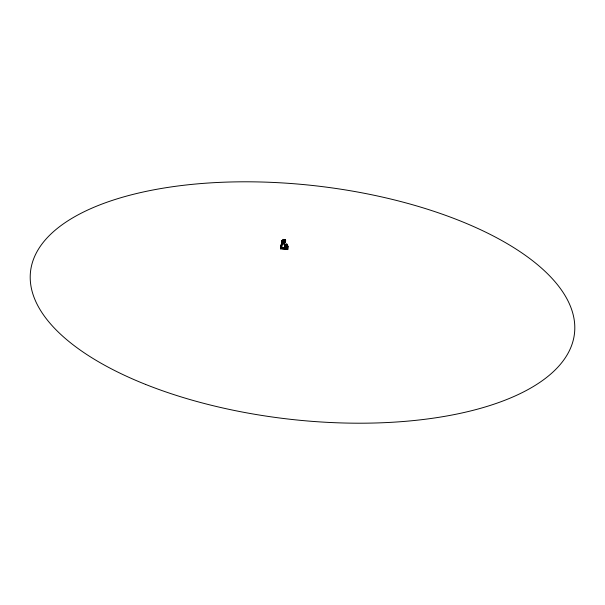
<?xml version="1.0" encoding="UTF-8"?>
<svg xmlns="http://www.w3.org/2000/svg" width="605" height="605" viewBox="0 0 605 605"><rect width="100%" height="100%" fill="white"/><g stroke="black" fill="none" stroke-linecap="round" stroke-linejoin="round"><path stroke-width="0.91" d="M280.493 248.859L280.538 248.466L287.791 249.199L287.746 249.593L280.493 248.859L280.675 245.335L280.629 245.728M281.234 246.969L281.189 248.534L281.877 240.556L282.316 240.601L282.18 243.732L281.741 243.686M281.726 246.356L281.287 246.318L281.325 245.403L281.764 245.448M281.665 247.014L281.635 247.793L281.196 247.755L281.582 243.838L280.629 246.439M281.665 247.664L281.627 248.579L282.18 243.036M280.637 246.25L281.59 243.649L281.99 244.125L281.567 243.891M285.25 247.052L286.271 246.5L285.25 247.052L282.974 241.781L283.987 241.418L284.547 242.862L285.643 241.478L284.879 242.741M283.019 240.851L284.04 240.298L283.019 240.851L285.295 245.932L286.316 245.38L285.295 245.932M283.102 240.533L285.401 240.956L283.102 240.533L282.172 243.225M282.217 242.106L283.148 239.414L285.462 239.648L285.689 240.548L285.174 241.093M283.253 248.224L285.068 248.405L283.253 248.224L283.299 247.831M283.987 241.418L282.966 241.97M285.114 248.012L285.068 248.405M285.114 247.286L285.167 246.704L287.889 246.984M285.462 239.648L283.14 239.603M285.704 245.244L286.921 245.32L285.704 245.244L286.263 246.689M285.757 244.125L286.967 244.201L285.757 244.125L286.309 245.57M287.746 249.593L287.935 246.069L284.305 245.706M281.287 246.318L281.877 240.556M281.854 244.639L282.316 240.601M281.99 244.125L283.148 239.414M285.121 247.097L285.167 246.704M287.935 246.069L287.889 246.462L286.074 246.28M281.514 245.01L281.938 245.244L281.544 244.768L280.576 247.558L287.836 248.292L286.921 245.32M281.28 246.5L281.718 246.545M285.159 246.893L287.882 247.173L286.967 244.201M280.584 247.369L287.844 248.103M283.027 240.661L285.303 245.743M282.974 241.781L285.257 246.863M285.409 240.767L285.636 241.66M145.578 384.409A273.732 117.415 6.5 0 0 573.684 338.331A273.732 117.415 6.5 0 0 188.238 184.767A273.732 117.415 6.5 0 0 145.578 384.409"/></g></svg>
